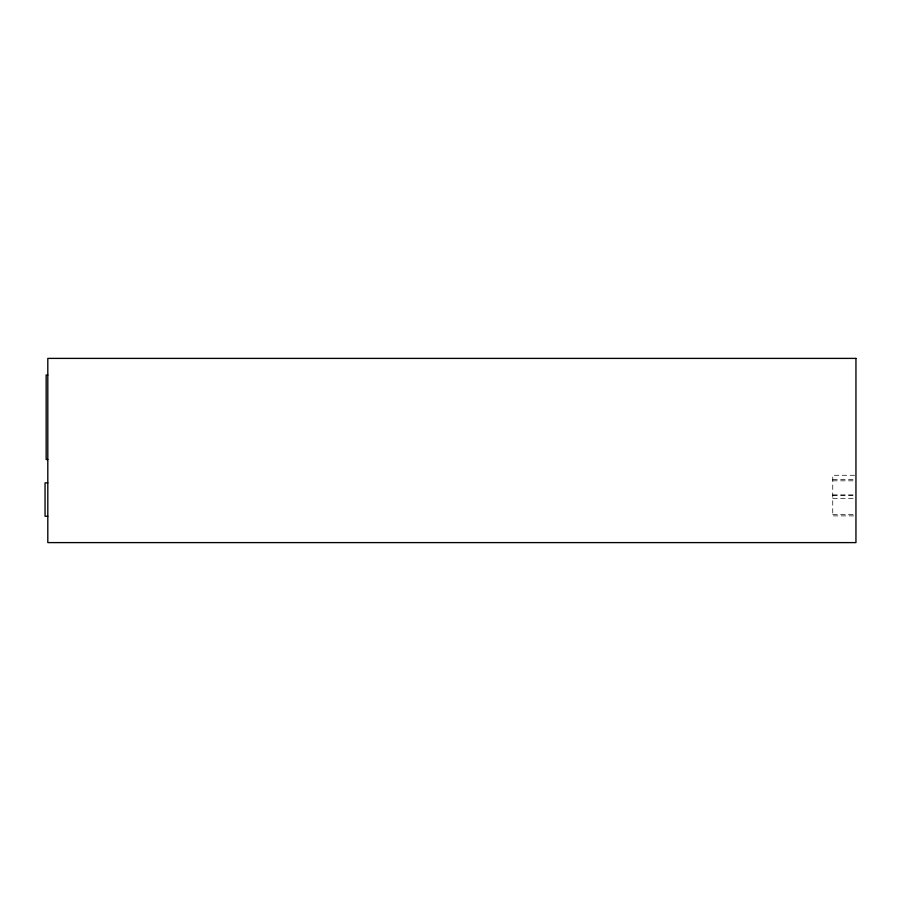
<?xml version="1.0" encoding="UTF-8"?>
<svg xmlns="http://www.w3.org/2000/svg" width="901" height="901" viewBox="0 0 901 901"><rect width="100%" height="100%" fill="white"/><g stroke="black" fill="none" stroke-linecap="round" stroke-linejoin="round"><path stroke-width="0.68" stroke-dasharray="4.5 3.38" d="M854.587 475.277L832.749 475.277L832.749 515.879L854.587 515.879M832.749 479.377L854.587 479.377M832.749 480.819L854.587 480.819M832.749 494.886L854.587 494.886M832.749 495.55L854.587 495.55M832.749 498.321L854.587 498.321M832.749 514.46L854.587 514.46"/><path stroke-width="1.35" d="M47.809 375.007L46.154 375.007L46.154 459.521L47.809 459.521M47.809 482.868L45.05 482.868L45.05 516.262L47.809 516.262M855.95 358.395L47.809 358.395L47.809 542.605L855.95 542.605L855.95 358.395"/></g></svg>
